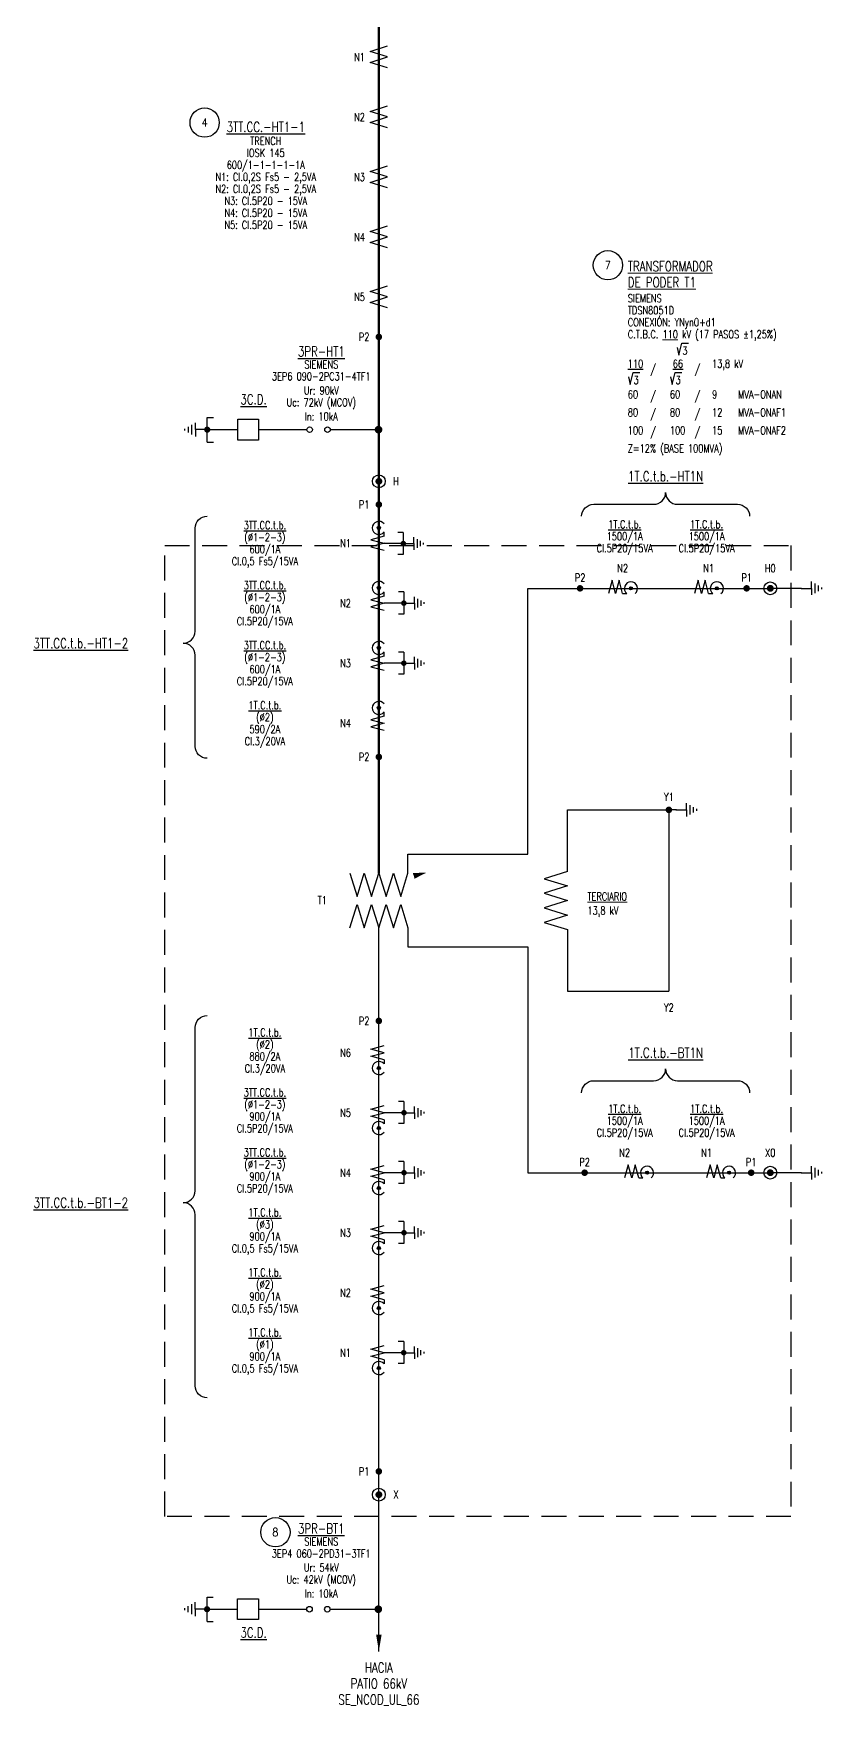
# Model space of a CAD drawing. Header units: millimetres. Extents: x 11399 to 12453, y 607 to 1412.
# Drawn here: x 11887 to 12076.5, y 606.9 to 1008.8 of the extents above; entities that cross this region are included whole.
import ezdxf
from ezdxf.enums import TextEntityAlignment as Align

# ---------------------------------------------------------------- set-up
doc = ezdxf.new("R2010")
doc.units = ezdxf.units.MM
doc.linetypes.add('HIDDENX2', pattern=[0.75, 0.5, -0.25])
for name, color, linetype in [('02TEXTOS', 12, 'Continuous'), ('4', 4, 'Continuous'), ('CONDUCTOR', 30, 'Continuous'), ('DIAGRAMA', 32, 'Continuous'), ('EL-Simbolos', 6, 'Continuous'), ('SIMBOLOS', 6, 'Continuous'), ('Símbolos', 6, 'Continuous'), ('Textos', 7, 'Continuous')]:
    doc.layers.add(name, color=color, linetype=linetype)
doc.layers.add('EL-Nivel-220Kv', color=30, linetype='Continuous', lineweight=60)
doc.layers.add('Texto', color=7, linetype='Continuous', lineweight=20)
doc.styles.add('COLBUN', font='romans.shx', dxfattribs={"width": 0.75})
doc.styles.get("Standard").update_dxf_attribs({"font": 'arial.ttf'})
doc.styles.add('TRANSELEC', font='romans.shx', dxfattribs={"width": 0.85})
doc.dimstyles.new('ISO-25', dxfattribs={"dimtxt": 2.5, "dimasz": 2.5, "dimexe": 1.25, "dimexo": 0.625, "dimtad": 1, "dimtxsty": 'Standard', "dimcen": 2.5, "dimadec": 0, "dimazin": 0, "dimtfac": 1, "dimtmove": 0, "dimatfit": 3, "dimfxl": 1, "dimarcsym": 0})

# ---------------------------------------------------------------- blocks, each defined once
blk = doc.blocks.new('DIAG-27')
at = {"layer": 'Símbolos', "color": 0}
blk.add_lwpolyline([(3.2, 1), (-3.2, -1), (3.2, -3), (-3.2, -5), (3.2, -7)], dxfattribs=at)
blk = doc.blocks.new('Item')
at = {"layer": '4', "color": 252, "true_color": 0x939598}
blk.add_circle((11182.12, 1180.36), 3.52, dxfattribs=at)
at = {"color": 252, "true_color": 0x939598, "style": 'TRANSELEC', "width": 0.85}
blk.add_attdef('NUM', text='', height=1.97, dxfattribs=at).set_placement((11182.11, 1180.39), align=Align.MIDDLE)

msp = doc.modelspace()

# ---------------------------------------------------------------- hatches: boundary and pattern name
at = {"true_color": 0x939598}
h = msp.add_hatch(color=252, dxfattribs=at)
h.dxf.hatch_style = 1
h.paths.add_polyline_path([(11978.32, 806.79), (11978.64, 805.61), (11981.17, 806.94)])
edge = h.paths.add_edge_path(flags=17)
edge.add_line((11981.17, 806.94), (11978.32, 806.79))
at = {"layer": 'CONDUCTOR', "true_color": 0x939598}
h = msp.add_hatch(color=252, dxfattribs=at)
h.dxf.hatch_style = 1
edge = h.paths.add_edge_path()
edge.add_arc((11970.06, 935.82), 0.795, 0, 360, ccw=False)
h = msp.add_hatch(color=252, dxfattribs=at)
h.dxf.hatch_style = 1
edge = h.paths.add_edge_path()
edge.add_arc((11970.06, 895.54), 0.795, 0, 360, ccw=False)
h = msp.add_hatch(color=252, dxfattribs=at)
h.dxf.hatch_style = 1
edge = h.paths.add_edge_path()
edge.add_arc((12018.43, 875.4), 0.795, 0, 360, ccw=False)
h = msp.add_hatch(color=252, dxfattribs=at)
h.dxf.hatch_style = 1
edge = h.paths.add_edge_path()
edge.add_arc((12058.47, 875.4), 0.795, 0, 360, ccw=False)
h = msp.add_hatch(color=252, dxfattribs=at)
h.dxf.hatch_style = 1
edge = h.paths.add_edge_path()
edge.add_arc((11970.06, 834.88), 0.795, 0, 360, ccw=False)
h = msp.add_hatch(color=252, dxfattribs=at)
h.dxf.hatch_style = 1
edge = h.paths.add_edge_path()
edge.add_arc((12039.78, 822.16), 0.795, 0, 360, ccw=False)
h = msp.add_hatch(color=252, dxfattribs=at)
h.dxf.hatch_style = 1
edge = h.paths.add_edge_path()
edge.add_arc((11970.06, 771.44), 0.795, 0, 360, ccw=False)
h = msp.add_hatch(color=252, dxfattribs=at)
h.dxf.hatch_style = 1
edge = h.paths.add_edge_path()
edge.add_arc((12019.53, 734.96), 0.795, 180, 540)
h = msp.add_hatch(color=252, dxfattribs=at)
h.dxf.hatch_style = 1
edge = h.paths.add_edge_path()
edge.add_arc((12059.57, 734.96), 0.795, 180, 540)
h = msp.add_hatch(color=252, dxfattribs=at)
h.dxf.hatch_style = 1
edge = h.paths.add_edge_path()
edge.add_arc((11970.06, 663.18), 0.795, 0, 360, ccw=False)
at = {"layer": 'EL-Simbolos', "true_color": 0x939598}
h = msp.add_hatch(color=252, dxfattribs=at)
h.dxf.hatch_style = 1
h.paths.add_polyline_path([(11970.44, 889.92, 1), (11969.68, 889.92, 1)])
h = msp.add_hatch(color=252, dxfattribs=at)
h.dxf.hatch_style = 1
h.paths.add_polyline_path([(11970.44, 875.5, 1), (11969.68, 875.5, 1)])
h = msp.add_hatch(color=252, dxfattribs=at)
h.dxf.hatch_style = 1
h.paths.add_polyline_path([(12030.66, 875.02, 1), (12030.66, 875.78, 1)])
h = msp.add_hatch(color=252, dxfattribs=at)
h.dxf.hatch_style = 1
h.paths.add_polyline_path([(12051.32, 875.02, 1), (12051.32, 875.78, 1)])
h = msp.add_hatch(color=252, dxfattribs=at)
h.dxf.hatch_style = 1
h.paths.add_polyline_path([(11970.44, 861.08, 1), (11969.68, 861.08, 1)])
h = msp.add_hatch(color=252, dxfattribs=at)
h.dxf.hatch_style = 1
h.paths.add_polyline_path([(11970.44, 846.66, 1), (11969.68, 846.66, 1)])
h = msp.add_hatch(color=252, dxfattribs=at)
h.dxf.hatch_style = 1
h.paths.add_polyline_path([(11970.44, 760.12, -1), (11969.68, 760.12, -1)])
h = msp.add_hatch(color=252, dxfattribs=at)
h.dxf.hatch_style = 1
h.paths.add_polyline_path([(11970.44, 745.7, -1), (11969.68, 745.7, -1)])
h = msp.add_hatch(color=252, dxfattribs=at)
h.dxf.hatch_style = 1
h.paths.add_polyline_path([(11970.44, 731.28, -1), (11969.68, 731.28, -1)])
h = msp.add_hatch(color=252, dxfattribs=at)
h.dxf.hatch_style = 1
h.paths.add_polyline_path([(12034.53, 734.59, 1), (12034.53, 735.34, 1)])
h = msp.add_hatch(color=252, dxfattribs=at)
h.dxf.hatch_style = 1
h.paths.add_polyline_path([(12054.24, 734.59, 1), (12054.24, 735.34, 1)])
h = msp.add_hatch(color=252, dxfattribs=at)
h.dxf.hatch_style = 1
h.paths.add_polyline_path([(11970.44, 716.86, -1), (11969.68, 716.86, -1)])
h = msp.add_hatch(color=252, dxfattribs=at)
h.dxf.hatch_style = 1
h.paths.add_polyline_path([(11970.44, 702.44, -1), (11969.68, 702.44, -1)])
h = msp.add_hatch(color=252, dxfattribs=at)
h.dxf.hatch_style = 1
h.paths.add_polyline_path([(11970.44, 688.02, -1), (11969.68, 688.02, -1)])

# ---------------------------------------------------------------- linework, layer by layer
at = {"color": 252, "linetype": 'ByBlock', "lineweight": -2, "ltscale": 15, "true_color": 0x939598}
for p, q in [((11928.8, 916.46), (11930.27, 916.46)), ((11928.8, 913.76), (11928.8, 916.46)), ((11923.45, 913.31), (11923.45, 913.76)), ((11924.28, 912.83), (11924.28, 914.24)), ((11925.11, 912.35), (11925.11, 914.72)), ((11925.95, 913.54), (11925.95, 915.2)), ((11925.95, 913.54), (11925.95, 911.87)), ((11928.58, 913.54), (11925.95, 913.54)), ((11928.8, 910.54), (11928.8, 913.32)), ((11929.02, 913.54), (11936.16, 913.54)), ((11929.02, 913.54), (11936.16, 913.54)), ((11941.16, 913.54), (11952.75, 913.54)), ((11958.39, 913.54), (11969.98, 913.54)), ((11928.8, 910.54), (11930.27, 910.54)), ((11925.07, 628.88), (11925.07, 631.25)), ((11925.9, 630.06), (11925.9, 631.73)), ((11928.76, 632.99), (11930.22, 632.99)), ((11928.76, 630.28), (11928.76, 632.99)), ((11923.4, 629.84), (11923.4, 630.28)), ((11924.23, 629.36), (11924.23, 630.77)), ((11925.9, 630.06), (11925.9, 628.39)), ((11928.54, 630.06), (11925.9, 630.06)), ((11928.76, 627.07), (11928.76, 629.84)), ((11928.76, 627.07), (11930.22, 627.07)), ((11928.98, 630.06), (11936.11, 630.06)), ((11928.98, 630.06), (11936.11, 630.06)), ((11941.12, 630.06), (11952.71, 630.06)), ((11958.34, 630.06), (11969.93, 630.06))]:
    msp.add_line(p, q, dxfattribs=at)
at = {"color": 252, "true_color": 0x939598}
msp.add_line((11981.17, 806.94), (11978.32, 806.79), dxfattribs=at)
at = {"color": 252, "linetype": 'ByBlock', "lineweight": -2, "ltscale": 15, "true_color": 0x939598, "const_width": 0.752}
for points in [[(11928.44, 913.54, -1), (11929.16, 913.54, -1)], [(11928.4, 630.06, -1), (11929.12, 630.06, -1)]]:
    msp.add_lwpolyline(points, format="xyb", close=True, dxfattribs=at)
at = {"color": 252, "linetype": 'ByBlock', "lineweight": -2, "ltscale": 15, "true_color": 0x939598}
for points in [[(11941.16, 911.04), (11936.16, 911.04), (11936.16, 916.04), (11941.16, 916.04)], [(11941.12, 627.56), (11936.11, 627.56), (11936.11, 632.56), (11941.12, 632.56)]]:
    msp.add_lwpolyline(points, close=True, dxfattribs=at)
at = {"color": 252, "linetype": 'ByBlock', "lineweight": -2, "ltscale": 20, "true_color": 0x939598, "const_width": 0.94}
for points in [[(11969.53, 913.54, 1), (11970.43, 913.54, 1)], [(11969.48, 630.06, 1), (11970.38, 630.06, 1)]]:
    msp.add_lwpolyline(points, format="xyb", close=True, dxfattribs=at)
at = {"color": 252, "linetype": 'ByBlock', "lineweight": -2, "ltscale": 15, "true_color": 0x939598}
for centre in [(11953.42, 913.54), (11957.72, 913.54), (11953.38, 630.06), (11957.67, 630.06)]:
    msp.add_circle(centre, 0.67, dxfattribs=at)
at = {"layer": '02TEXTOS', "color": 252, "true_color": 0x939598}
for points in [[(12041.8, 933.3), (12042.21, 931.41), (12042.92, 934.33), (12044.52, 934.33)], [(12030.09, 926.24), (12030.5, 924.35), (12031.21, 927.26), (12032.81, 927.26)], [(12040.18, 926.24), (12040.59, 924.35), (12041.3, 927.26), (12042.89, 927.26)]]:
    msp.add_lwpolyline(points, dxfattribs=at)
for points in [[(11925.89, 865.08), (11925.89, 889.85, -0.414214), (11928.77, 892.74)], [(12018.81, 892.71, -0.414214), (12021.7, 895.59), (12036.12, 895.59)], [(12041.88, 895.59), (12056.3, 895.59, -0.414214), (12059.19, 892.71)], [(11928.77, 834.55, -0.414214), (11925.89, 837.43), (11925.89, 859.32)], [(11925.89, 730.64), (11925.89, 769.83, -0.414214), (11928.77, 772.71)], [(12018.81, 754.19, -0.414214), (12021.7, 757.07), (12036.12, 757.07)], [(12041.88, 757.07), (12056.3, 757.07, -0.414214), (12059.19, 754.19)], [(11928.77, 680.87, -0.414214), (11925.89, 683.76), (11925.89, 724.87)]]:
    msp.add_lwpolyline(points, format="xyb", dxfattribs=at)
for centre, start, end in [((12036.12, 898.47), 270, 0), ((12041.88, 898.47), 180, 270), ((11923.01, 865.08), 270, 0), ((11923.01, 859.32), 0, 90), ((12036.12, 759.96), 270, 0), ((12041.88, 759.96), 180, 270), ((11923.01, 730.64), 270, 0), ((11923.01, 724.87), 0, 90)]:
    msp.add_arc(centre, 2.88, start, end, dxfattribs=at)
at = {"layer": 'CONDUCTOR', "color": 252, "true_color": 0x939598}
for p, q in [((12074.08, 875.4), (12074.08, 877.01)), ((12074.88, 876.54), (12074.88, 874.26)), ((12075.68, 876.08), (12075.68, 874.73)), ((12071.68, 875.4), (12064.57, 875.4)), ((12071.55, 875.4), (12074.08, 875.4)), ((12074.08, 875.4), (12074.08, 873.8)), ((12076.49, 875.62), (12076.49, 875.19)), ((12039.78, 822.16), (12039.78, 778.59)), ((12041.61, 822.16), (12039.78, 822.16)), ((12041.47, 822.16), (12044.01, 822.16)), ((12044.01, 822.16), (12044.01, 823.77)), ((12044.01, 822.16), (12044.01, 820.56)), ((12044.81, 823.3), (12044.81, 821.02)), ((12045.61, 822.84), (12045.61, 821.49)), ((12046.41, 822.38), (12046.41, 821.95)), ((12074.08, 734.96), (12074.08, 736.57)), ((12074.88, 736.1), (12074.88, 733.82)), ((12075.68, 735.64), (12075.68, 734.29)), ((12071.68, 734.96), (12064.57, 734.96)), ((12071.55, 734.96), (12074.08, 734.96)), ((12074.08, 734.96), (12074.08, 733.36)), ((12076.49, 735.18), (12076.49, 734.75))]:
    msp.add_line(p, q, dxfattribs=at)
for points in [[(11977.06, 806.94), (11977.06, 811.48), (12005.89, 811.48), (12005.89, 875.4), (12064.09, 875.4)], [(12015.39, 807.38), (12015.39, 822.16), (12039.78, 822.16)], [(11977.06, 793.82), (11977.06, 789.27), (12005.89, 789.27), (12005.89, 734.96), (12064.05, 734.96)], [(12015.39, 793.38), (12015.39, 778.59), (12039.78, 778.59)]]:
    msp.add_lwpolyline(points, dxfattribs=at)
at = {"layer": 'DIAGRAMA', "color": 252, "true_color": 0x939598}
for p, q in [((11970.04, 901.53), (11970.04, 900.71)), ((11970.04, 657.18), (11970.04, 658.01))]:
    msp.add_line(p, q, dxfattribs=at)
at = {"layer": 'EL-Nivel-220Kv', "color": 252, "true_color": 0x939598}
for points in [[(11942.68, 1072.59), (11970.03, 1072.59), (11970.03, 885.15)], [(11970.06, 806.94), (11970.06, 899.57)]]:
    msp.add_lwpolyline(points, dxfattribs=at)
at = {"layer": 'EL-Simbolos', "color": 252, "true_color": 0x939598}
for p, q in [((11971.3, 887.93), (11971.3, 888.94)), ((11975.94, 888.85), (11974.63, 888.85)), ((11975.94, 888.85), (11975.94, 886.36)), ((11971.3, 887.93), (11968.13, 887.08)), ((11968.13, 887.08), (11971.3, 886.23)), ((11971.3, 886.23), (11968.13, 885.38)), ((11968.13, 885.38), (11971.3, 884.54)), ((11975.74, 886.17), (11971.14, 886.17)), ((11975.94, 885.97), (11975.94, 883.55)), ((11976.14, 886.17), (11978.5, 886.17)), ((11978.5, 886.17), (11978.5, 887.66)), ((11978.5, 886.17), (11978.5, 884.67)), ((11979.25, 887.23), (11979.25, 885.1)), ((11980, 886.8), (11980, 885.54)), ((11980.74, 886.37), (11980.74, 885.97)), ((11975.94, 883.55), (11974.63, 883.55)), ((12026.12, 877.33), (12025.27, 874.16)), ((12026.97, 874.16), (12026.12, 877.33)), ((12027.82, 877.33), (12026.97, 874.16)), ((12028.67, 874.16), (12027.82, 877.33)), ((12046.79, 877.33), (12045.94, 874.16)), ((12047.64, 874.16), (12046.79, 877.33)), ((12048.48, 877.33), (12047.64, 874.16)), ((12049.33, 874.16), (12048.48, 877.33)), ((11971.3, 873.51), (11968.13, 872.66)), ((11968.13, 872.66), (11971.3, 871.81)), ((11971.3, 873.51), (11971.3, 874.52)), ((11976.07, 874.53), (11974.76, 874.53)), ((11976.07, 874.53), (11976.07, 872.04)), ((11978.63, 871.84), (11978.63, 873.33)), ((11979.38, 872.9), (11979.38, 870.78)), ((11980.12, 872.47), (11980.12, 871.21)), ((11980.87, 872.04), (11980.87, 871.64)), ((12028.67, 874.16), (12029.68, 874.16)), ((12049.33, 874.16), (12050.34, 874.16)), ((11971.3, 871.81), (11968.13, 870.96)), ((11968.13, 870.96), (11971.3, 870.12)), ((11975.87, 871.84), (11971.27, 871.84)), ((11976.07, 869.22), (11974.76, 869.22)), ((11976.07, 871.64), (11976.07, 869.22)), ((11976.26, 871.84), (11978.63, 871.84)), ((11978.63, 871.84), (11978.63, 870.35)), ((11971.3, 859.09), (11971.3, 860.1)), ((11976.07, 860.09), (11974.76, 860.09)), ((11976.07, 860.09), (11976.07, 857.6)), ((11971.3, 859.09), (11968.13, 858.24)), ((11968.13, 858.24), (11971.3, 857.39)), ((11971.3, 857.39), (11968.13, 856.55)), ((11968.13, 856.55), (11971.3, 855.7)), ((11975.87, 857.4), (11971.26, 857.4)), ((11976.07, 857.21), (11976.07, 854.78)), ((11976.26, 857.4), (11978.63, 857.4)), ((11978.63, 857.4), (11978.63, 858.9)), ((11978.63, 857.4), (11978.63, 855.91)), ((11979.37, 858.47), (11979.37, 856.34)), ((11980.12, 858.04), (11980.12, 856.77)), ((11980.87, 857.6), (11980.87, 857.2)), ((11976.07, 854.78), (11974.76, 854.78)), ((11971.3, 844.67), (11968.13, 843.82)), ((11971.3, 844.67), (11971.3, 845.68)), ((11968.13, 843.82), (11971.3, 842.97)), ((11971.3, 842.97), (11968.13, 842.13)), ((11968.13, 842.13), (11971.3, 841.28)), ((11968.13, 764.65), (11971.3, 765.5)), ((11971.3, 763.8), (11968.13, 764.65)), ((11968.13, 762.95), (11971.3, 763.8)), ((11971.3, 762.1), (11968.13, 762.95)), ((11971.3, 762.1), (11971.3, 761.1)), ((11976.1, 752.06), (11974.79, 752.06)), ((11976.1, 752.06), (11976.1, 749.58)), ((11968.13, 750.23), (11971.3, 751.08)), ((11971.3, 749.38), (11968.13, 750.23)), ((11968.13, 748.53), (11971.3, 749.38)), ((11971.3, 747.69), (11968.13, 748.53)), ((11975.91, 749.38), (11971.3, 749.38)), ((11971.3, 747.69), (11971.3, 746.68)), ((11976.1, 749.18), (11976.1, 746.76)), ((11976.3, 749.38), (11978.66, 749.38)), ((11978.66, 749.38), (11978.66, 750.87)), ((11978.66, 749.38), (11978.66, 747.89)), ((11979.41, 750.44), (11979.41, 748.32)), ((11980.16, 750.01), (11980.16, 748.75)), ((11980.91, 749.58), (11980.91, 749.18)), ((11976.1, 746.76), (11974.79, 746.76)), ((11968.13, 735.81), (11971.3, 736.66)), ((11971.3, 734.96), (11968.13, 735.81)), ((11976.1, 737.65), (11974.79, 737.65)), ((11976.1, 737.65), (11976.1, 735.16)), ((11978.66, 734.97), (11978.66, 736.46)), ((11979.41, 736.03), (11979.41, 733.9)), ((11980.16, 735.6), (11980.16, 734.33)), ((12030, 736.89), (12029.15, 733.72)), ((12030.84, 733.72), (12030, 736.89)), ((12031.69, 736.89), (12030.84, 733.72)), ((12032.54, 733.72), (12031.69, 736.89)), ((12049.7, 736.89), (12048.85, 733.72)), ((12050.55, 733.72), (12049.7, 736.89)), ((12051.4, 736.89), (12050.55, 733.72)), ((12052.25, 733.72), (12051.4, 736.89)), ((11968.13, 734.11), (11971.3, 734.96)), ((11971.3, 733.27), (11968.13, 734.11)), ((11975.91, 734.97), (11971.3, 734.97)), ((11971.3, 733.27), (11971.3, 732.26)), ((11976.1, 732.34), (11974.79, 732.34)), ((11976.1, 734.77), (11976.1, 732.34)), ((11976.3, 734.97), (11978.66, 734.97)), ((11978.66, 734.97), (11978.66, 733.47)), ((11980.91, 735.17), (11980.91, 734.77)), ((12032.54, 733.72), (12033.55, 733.72)), ((12052.25, 733.72), (12053.26, 733.72)), ((11968.13, 721.39), (11971.3, 722.24)), ((11971.3, 720.54), (11968.13, 721.39)), ((11968.13, 719.7), (11971.3, 720.54)), ((11971.3, 718.85), (11968.13, 719.7)), ((11975.91, 720.54), (11971.3, 720.54)), ((11976.1, 723.22), (11974.79, 723.22)), ((11976.1, 723.22), (11976.1, 720.73)), ((11976.1, 720.34), (11976.1, 717.92)), ((11976.3, 720.54), (11978.66, 720.54)), ((11978.66, 720.54), (11978.66, 722.03)), ((11978.66, 720.54), (11978.66, 719.04)), ((11979.41, 721.6), (11979.41, 719.47)), ((11980.16, 721.17), (11980.16, 719.91)), ((11980.91, 720.74), (11980.91, 720.34)), ((11971.3, 718.85), (11971.3, 717.84)), ((11976.1, 717.92), (11974.79, 717.92)), ((11968.13, 706.97), (11971.3, 707.82)), ((11971.3, 706.12), (11968.13, 706.97)), ((11968.13, 705.28), (11971.3, 706.12)), ((11971.3, 704.43), (11968.13, 705.28)), ((11971.3, 704.43), (11971.3, 703.42)), ((11968.13, 692.55), (11971.3, 693.4)), ((11971.3, 691.71), (11968.13, 692.55)), ((11968.13, 690.86), (11971.3, 691.71)), ((11975.84, 691.71), (11971.24, 691.71)), ((11976.04, 694.39), (11974.73, 694.39)), ((11976.04, 694.39), (11976.04, 691.9)), ((11976.04, 691.51), (11976.04, 689.09)), ((11976.24, 691.71), (11978.6, 691.71)), ((11978.6, 691.71), (11978.6, 693.2)), ((11978.6, 691.71), (11978.6, 690.21)), ((11979.35, 692.77), (11979.35, 690.64)), ((11980.1, 692.34), (11980.1, 691.08)), ((11980.84, 691.91), (11980.84, 691.51)), ((11971.3, 690.01), (11968.13, 690.86)), ((11971.3, 690.01), (11971.3, 689)), ((11976.04, 689.09), (11974.73, 689.09))]:
    msp.add_line(p, q, dxfattribs=at)
at = {"layer": 'EL-Simbolos', "color": 252, "linetype": 'HIDDENX2', "ltscale": 12, "true_color": 0x939598}
msp.add_lwpolyline([(11918.57, 885.71), (12069.13, 885.71), (12069.13, 652.31), (11918.57, 652.31)], close=True, dxfattribs=at)
at = {"layer": 'EL-Simbolos', "color": 252, "true_color": 0x939598, "const_width": 0.674}
for points in [[(11976.26, 886.17, -1), (11975.62, 886.17, -1)], [(11976.39, 871.84, -1), (11975.74, 871.84, -1)], [(11976.39, 857.4, -1), (11975.74, 857.4, -1)], [(11976.43, 749.38, -1), (11975.78, 749.38, -1)], [(11976.43, 734.97, -1), (11975.78, 734.97, -1)], [(11976.43, 720.54, -1), (11975.78, 720.54, -1)], [(11976.36, 691.71, -1), (11975.72, 691.71, -1)]]:
    msp.add_lwpolyline(points, format="xyb", close=True, dxfattribs=at)
at = {"layer": 'EL-Simbolos', "color": 252, "true_color": 0x939598}
for centre in [(11970.06, 889.92), (11970.06, 875.5), (12030.66, 875.4), (12051.32, 875.4), (11970.06, 861.08), (11970.06, 846.66), (11970.06, 760.12), (11970.06, 745.7), (11970.06, 731.28), (12034.53, 734.96), (12054.24, 734.96), (11970.06, 716.86), (11970.06, 702.44), (11970.06, 688.02)]:
    msp.add_circle(centre, 0.379, dxfattribs=at)
for centre, start, end in [((11970.06, 889.92), 38.2216, 321.7784), ((11970.06, 875.5), 38.2216, 321.7784), ((12030.66, 875.4), 308.2216, 231.7784), ((12051.32, 875.4), 308.2216, 231.7784), ((11970.06, 861.08), 38.2216, 321.7784), ((11970.06, 846.66), 38.2216, 321.7784), ((11970.06, 760.12), 38.2216, 321.7784), ((11970.06, 745.7), 38.2216, 321.7784), ((12034.53, 734.96), 308.2216, 231.7784), ((12054.24, 734.96), 308.2216, 231.7784), ((11970.06, 731.28), 38.2216, 321.7784), ((11970.06, 716.86), 38.2216, 321.7784), ((11970.06, 702.44), 38.2216, 321.7784), ((11970.06, 688.02), 38.2216, 321.7784)]:
    msp.add_arc(centre, 1.58, start, end, dxfattribs=at)
at = {"layer": 'SIMBOLOS', "color": 252, "true_color": 0x939598, "const_width": 0.823, "flags": 128}
for points in [[(11969.65, 901.12, 1), (11970.47, 901.12, 1)], [(12063.75, 875.4, 1), (12064.57, 875.4, 1)], [(12063.75, 734.96, 1), (12064.57, 734.96, 1)], [(11969.65, 657.59, -1), (11970.47, 657.59, -1)]]:
    msp.add_lwpolyline(points, format="xyb", close=True, dxfattribs=at)
at = {"layer": 'SIMBOLOS', "color": 252, "true_color": 0x939598}
for centre in [(11970.06, 901.12), (12064.16, 875.4), (12064.16, 734.96), (11970.06, 657.59)]:
    msp.add_circle(centre, 1.55, dxfattribs=at)

# ---------------------------------------------------------------- block references
at = {"layer": '4', "color": 252, "true_color": 0x939598, "xscale": -0.659453107161189, "yscale": 0.659453107161189, "zscale": 0.659453107161189, "rotation": 180}
for p in [(11970.06, 1001.13), (11970.06, 986.71), (11970.06, 972.29), (11970.06, 957.87), (11970.06, 943.45)]:
    msp.add_blockref('DIAG-27', p, dxfattribs=at)
at = {"layer": '4', "color": 252, "true_color": 0x939598}
ref = msp.add_blockref('Item', (746.06, -193.04), dxfattribs=at)
ref.add_attrib('NUM', '4', dxfattribs={"layer": '0', "color": 0, "height": 1.97, "style": 'TRANSELEC', "width": 0.85}).set_placement((11928.17, 987.35), align=Align.MIDDLE)
ref = msp.add_blockref('Item', (842.99, -227.32), dxfattribs=at)
ref.add_attrib('NUM', '7', dxfattribs={"layer": '0', "color": 0, "height": 1.97, "style": 'TRANSELEC', "width": 0.85}).set_placement((12025.1, 953.07), align=Align.MIDDLE)
ref = msp.add_blockref('Item', (763.07, -531.8), dxfattribs=at)
ref.add_attrib('NUM', '8', dxfattribs={"layer": '0', "color": 0, "height": 1.97, "style": 'TRANSELEC', "width": 0.85}).set_placement((11945.18, 648.6), align=Align.MIDDLE)
at = {"layer": 'EL-Simbolos', "color": 252, "true_color": 0x939598, "yscale": 0.8747847339893325, "zscale": 0.8747847339893325}
for p, xscale, rotation in [((11963.93, 804.14), 0.8747847339893325, 90.00000000000001), ((11970.93, 804.14), 0.8747847339893325, 90.00000000000001), ((11963.93, 796.62), -0.8747847339893325, 90), ((11970.93, 796.62), -0.8747847339893325, 90)]:
    msp.add_blockref('DIAG-27', p, dxfattribs=dict(at, xscale=xscale, rotation=rotation))
at = {"layer": 'EL-Simbolos', "color": 252, "true_color": 0x939598, "xscale": 0.8747847339893325, "yscale": 0.8747847339893325, "zscale": 0.8747847339893325}
for p in [(12012.59, 806.5), (12012.59, 799.5)]:
    msp.add_blockref('DIAG-27', p, dxfattribs=at)

# ---------------------------------------------------------------- texts
at = {"layer": '02TEXTOS', "color": 252, "true_color": 0x939598, "style": 'COLBUN', "width": 0.75}
for s, height, p in [('%%U3TT.CC.-HT1-1', 2.4033, (11942.88, 986.29)), ('IOSK 145', 1.923, (11942.88, 980.04)), ('TRENCH', 1.923, (11942.88, 982.92)), ('600/1-1-1-1-1A', 1.9226, (11942.88, 977.16)), ('N1: Cl.0,2S Fs5 - 2,5VA', 1.9226, (11942.88, 974.27)), ('N2: Cl.0,2S Fs5 - 2,5VA', 1.9226, (11942.88, 971.39)), ('N3: Cl.5P20 - 15VA', 1.9226, (11942.88, 968.5)), ('N4: Cl.5P20 - 15VA', 1.9226, (11942.88, 965.62)), ('N5: Cl.5P20 - 15VA', 1.9226, (11942.88, 962.74)), ('/', 1.92, (12036.03, 928.1)), ('/', 1.92, (12046.69, 928.1)), ('/', 1.92, (12036.03, 921.68)), ('/', 1.92, (12046.69, 921.68)), ('/', 1.92, (12036.03, 917.36)), ('/', 1.92, (12046.69, 917.36)), ('/', 1.92, (12036.03, 913.03)), ('/', 1.92, (12046.69, 913.03)), ('%%U1T.C.t.b.-HT1N', 2.4033, (12039, 902.32)), ('%%U3TT.CC.t.b.', 1.9226, (11942.66, 890.56)), ('(Ø1-2-3)', 1.923, (11942.66, 887.68)), ('%%U1T.C.t.b.', 1.9226, (12029.15, 890.78)), ('1500/1A', 1.923, (12029.15, 887.9)), ('%%U1T.C.t.b.', 1.9226, (12048.85, 890.78)), ('1500/1A', 1.923, (12048.85, 887.9)), ('600/1A', 1.923, (11942.66, 884.79)), ('N1', 1.923, (11962.03, 886.23)), ('Cl.5P20/15VA', 1.9226, (12029.15, 885.02)), ('Cl.5P20/15VA', 1.9226, (12048.85, 885.02)), ('Cl.0,5 Fs5/15VA', 1.9226, (11942.66, 881.91)), ('N2', 1.923, (12028.67, 880.21)), ('N1', 1.923, (12049.33, 880.21)), ('%%U3TT.CC.t.b.', 1.9226, (11942.66, 876.14)), ('(Ø1-2-3)', 1.923, (11942.66, 873.26)), ('N2', 1.923, (11962.03, 871.81)), ('Cl.5P20/15VA', 1.9226, (11942.66, 867.49)), ('600/1A', 1.923, (11942.66, 870.37)), ('%%U3TT.CC.t.b.-HT1-2', 2.4033, (11898.41, 862.2)), ('%%U3TT.CC.t.b.', 1.9226, (11942.66, 861.72)), ('(Ø1-2-3)', 1.923, (11942.66, 858.84)), ('600/1A', 1.923, (11942.66, 855.95)), ('N3', 1.923, (11962.03, 857.39)), ('Cl.5P20/15VA', 1.9226, (11942.66, 853.07)), ('%%U1T.C.t.b.', 1.9226, (11942.66, 847.3)), ('(Ø2)', 1.923, (11942.66, 844.42)), ('N4', 1.923, (11962.03, 842.97)), ('Cl.3/20VA', 1.923, (11942.66, 838.65)), ('590/2A', 1.923, (11942.66, 841.53)), ('%%U1T.C.t.b.', 1.9226, (11942.66, 768.68)), ('880/2A', 1.923, (11942.66, 762.91)), ('(Ø2)', 1.923, (11942.66, 765.79)), ('N6', 1.923, (11962.03, 763.8)), ('%%U1T.C.t.b.-BT1N', 2.4033, (12039, 763.8)), ('Cl.3/20VA', 1.923, (11942.66, 760.03)), ('%%U3TT.CC.t.b.', 1.9226, (11942.66, 754.26)), ('(Ø1-2-3)', 1.923, (11942.66, 751.37)), ('900/1A', 1.923, (11942.66, 748.49)), ('N5', 1.923, (11962.03, 749.38)), ('%%U1T.C.t.b.', 1.9226, (12029.15, 750.34)), ('1500/1A', 1.923, (12029.15, 747.46)), ('%%U1T.C.t.b.', 1.9226, (12048.85, 750.34)), ('1500/1A', 1.923, (12048.85, 747.46)), ('Cl.5P20/15VA', 1.9226, (11942.66, 745.61)), ('Cl.5P20/15VA', 1.9226, (12029.15, 744.58)), ('Cl.5P20/15VA', 1.9226, (12048.85, 744.58)), ('%%U3TT.CC.t.b.', 1.9226, (11942.66, 739.84)), ('N2', 1.923, (12029.15, 739.77)), ('N1', 1.923, (12048.85, 739.77)), ('(Ø1-2-3)', 1.923, (11942.66, 736.96)), ('900/1A', 1.923, (11942.66, 734.07)), ('N4', 1.923, (11962.03, 734.96)), ('Cl.5P20/15VA', 1.9226, (11942.66, 731.19)), ('%%U3TT.CC.t.b.-BT1-2', 2.4033, (11898.41, 727.75)), ('%%U1T.C.t.b.', 1.9226, (11942.66, 725.42)), ('(Ø3)', 1.923, (11942.66, 722.54)), ('900/1A', 1.923, (11942.66, 719.65)), ('N3', 1.923, (11962.03, 720.54)), ('Cl.0,5 Fs5/15VA', 1.9226, (11942.66, 716.77)), ('%%U1T.C.t.b.', 1.9226, (11942.66, 711)), ('(Ø2)', 1.923, (11942.66, 708.12)), ('Cl.0,5 Fs5/15VA', 1.9226, (11942.66, 702.35)), ('900/1A', 1.923, (11942.66, 705.23)), ('N2', 1.923, (11962.03, 706.12)), ('%%U1T.C.t.b.', 1.9226, (11942.66, 696.58)), ('900/1A', 1.923, (11942.66, 690.81)), ('(Ø1)', 1.923, (11942.66, 693.7)), ('N1', 1.923, (11962.03, 691.71)), ('Cl.0,5 Fs5/15VA', 1.9226, (11942.66, 687.93))]:
    msp.add_text(s, height=height, dxfattribs=at).set_placement(p, align=Align.MIDDLE_CENTER)
for s, height, p in [('%%U3PR-HT1', 2.403, (11956.23, 931.14)), ('SIEMENS', 1.923, (11956.23, 928.26)), ('3EP6 090-2PC31-4TF1', 1.9226, (11956.21, 925.38)), ('%%U3C.D.', 2.403, (11939.95, 919.61)), ('Uc: 72kV (MCOV)', 1.9226, (11956.22, 919.13)), ('Ur: 90kV', 1.923, (11956.24, 922.01)), ('In: 10kA', 1.923, (11956.22, 915.76)), ('%%U3PR-BT1', 2.403, (11956.21, 648.24)), ('SIEMENS', 1.923, (11956.21, 645.35)), ('3EP4 060-2PD31-3TF1', 1.9226, (11956.19, 642.47)), ('Ur: 54kV', 1.923, (11956.22, 639.1)), ('Uc: 42kV (MCOV)', 1.9226, (11956.2, 636.22)), ('In: 10kA', 1.923, (11956.2, 632.86)), ('%%U3C.D.', 2.403, (11939.95, 623.24)), ('HACIA', 2.403, (11970.06, 614.83)), ('PATIO 66kV', 2.403, (11970.06, 610.98)), ('SE_NCOD_UL_66', 2.4033, (11970.06, 607.13))]:
    msp.add_text(s, height=height, dxfattribs=at).set_placement(p, align=Align.CENTER)
for s, height, p in [('3', 1.92, (12043.01, 931.56)), ('%%U110', 1.923, (12029.91, 928.43)), ('%%U66', 1.923, (12040.71, 928.43)), ('13,8 kV', 1.923, (12050.17, 928.43)), ('3', 1.92, (12031.3, 924.5)), ('3', 1.92, (12041.39, 924.5)), ('60', 1.923, (12029.91, 921.05)), ('60', 1.923, (12040.03, 921.05)), ('9', 1.92, (12050.17, 921.05)), ('MVA-ONAN', 1.923, (12056.44, 921.05)), ('80', 1.923, (12029.91, 916.72)), ('80', 1.923, (12040.03, 916.72)), ('12', 1.923, (12050.17, 916.72)), ('MVA-ONAF1', 1.923, (12056.44, 916.72)), ('100', 1.923, (12029.91, 912.4)), ('100', 1.923, (12040.03, 912.4)), ('15', 1.923, (12050.17, 912.4)), ('MVA-ONAF2', 1.923, (12056.44, 912.4)), ('Z=12%%% (BASE 100MVA)', 1.9226, (12029.91, 908.07)), ('13,8 kV', 1.923, (12020.21, 797.01))]:
    msp.add_text(s, height=height, dxfattribs=at).set_placement(p)
at = {"layer": 'Texto', "color": 252, "true_color": 0x939598, "style": 'COLBUN', "width": 0.75}
for s, p in [('N1', (11965.4, 1002.13)), ('N2', (11965.4, 987.71)), ('N3', (11965.4, 973.29)), ('N4', (11965.4, 958.87)), ('N5', (11965.4, 944.46))]:
    msp.add_text(s, height=1.923, dxfattribs=at).set_placement(p, align=Align.CENTER)
for s, height, p in [('%%UTRANSFORMADOR', 2.4033, (12029.91, 952.79)), ('%%UDE PODER T1', 2.4033, (12029.91, 948.95)), ('SIEMENS', 1.923, (12029.91, 945.1)), ('TDSN8051D', 1.923, (12029.91, 942.22)), ('CONEXIÓN: YNyn0+d1', 1.9226, (12029.91, 939.34)), ('P2', 1.923, (11965.25, 935.82)), ('C.T.B.C. %%U110%%U kV (17 PASOS ±1,25%%%)', 1.9226, (12029.91, 936.45)), ('P1', 1.923, (11965.25, 895.54)), ('P2', 1.923, (11965.25, 834.88)), ('P2', 1.923, (11965.25, 771.44)), ('P1', 1.923, (11965.25, 663.18))]:
    msp.add_text(s, height=height, dxfattribs=at).set_placement(p, align=Align.MIDDLE_LEFT)
for s, p in [('P2', (12018.44, 877.97)), ('P1', (12058.48, 877.97)), ('P2', (12019.52, 737.53)), ('P1', (12059.56, 737.53))]:
    msp.add_text(s, height=1.923, dxfattribs=at).set_placement(p, align=Align.MIDDLE_CENTER)
msp.add_text('%%UTERCIARIO', height=1.9226, dxfattribs=at).set_placement((12020.2, 800.38))
at = {"layer": 'Textos', "color": 252, "true_color": 0x939598, "style": 'COLBUN', "width": 0.75}
for s, height, p in [('H', 1.92, (11974.21, 901.12)), ('H0', 1.923, (12064.16, 880.21)), ('Y1', 1.923, (12039.78, 825.27)), ('Y2', 1.923, (12039.78, 774.63)), ('X0', 1.923, (12064.16, 739.77)), ('X', 1.92, (11974.21, 657.59))]:
    msp.add_text(s, height=height, dxfattribs=at).set_placement(p, align=Align.MIDDLE_CENTER)
msp.add_text('T1', height=1.923, dxfattribs=at).set_placement((11957.57, 800.43), align=Align.MIDDLE_RIGHT)

# ---------------------------------------------------------------- leaders
at = {"layer": 'EL-Nivel-220Kv', "color": 252, "true_color": 0x939598}
msp.add_leader([(11970.06, 619.93), (11970.06, 793.82)], dimstyle='ISO-25', override={"dimasz": 4}, dxfattribs=at)

doc.saveas('drawing.dxf')
